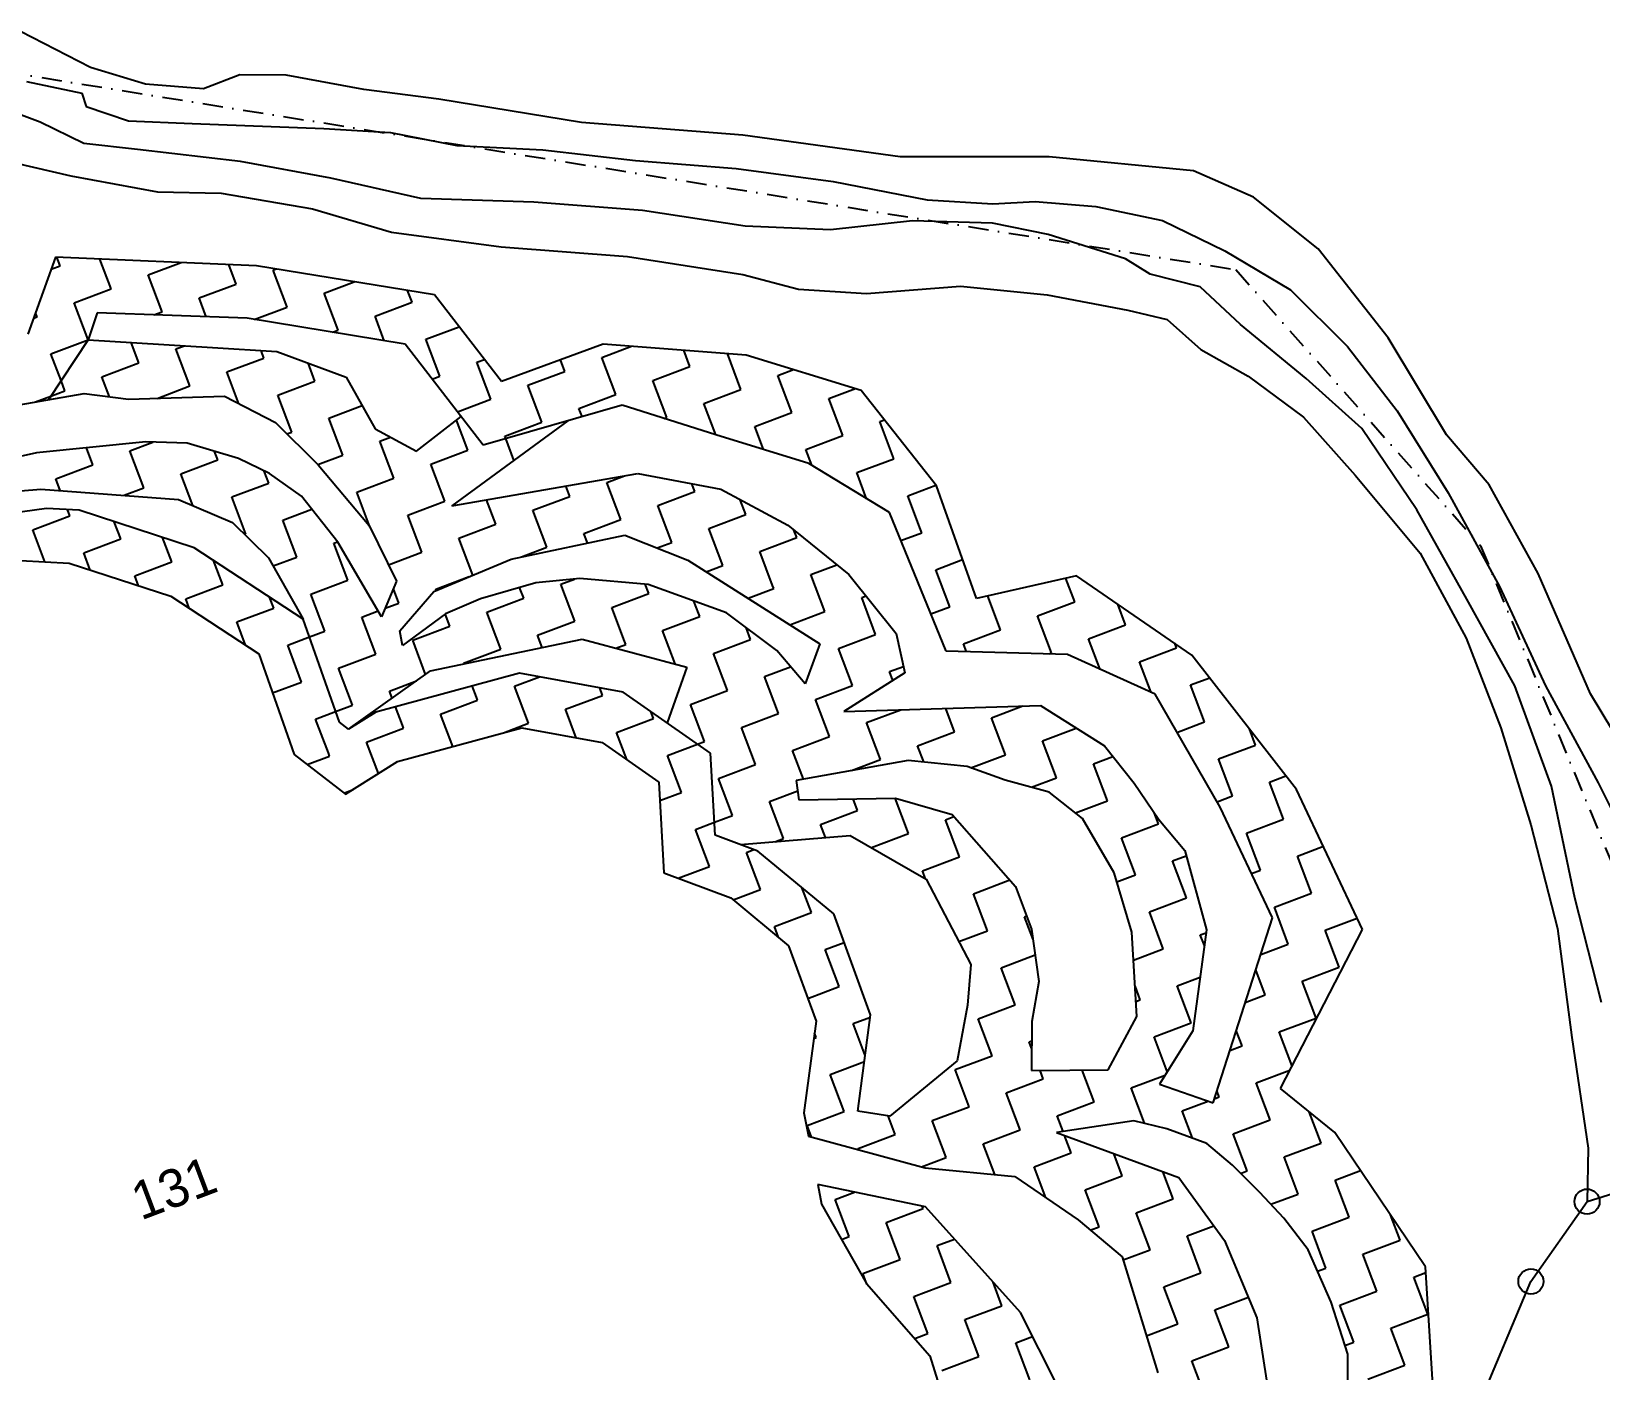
# Model space of a CAD drawing. Header units: metres. Extents: x 307096 to 311250, y 1932270 to 1936190.
# Drawn here: x 309839.4 to 310227.6, y 1934863 to 1935194.4 of the extents above; entities that cross this region are included whole.
import ezdxf

# ---------------------------------------------------------------- set-up
doc = ezdxf.new("R2010")
doc.units = ezdxf.units.M
doc.linetypes.add('DASHDOT', pattern=[1, 0.5, -0.25, 0, -0.25])
for name, color, linetype in [('LINE_WATER', 4, 'Continuous'), ('POLY_HATCH', 12, 'Continuous'), ('POLY_PARCEL', 6, 'Continuous'), ('POLY_WATER', 4, 'Continuous'), ('TEXT_PARCEL', 7, 'Continuous'), ('V_BOUND_STREAM_LINE', 7, 'DASHDOT')]:
    doc.layers.add(name, color=color, linetype=linetype)
doc.styles.add('TEXT_MAP', font='')
doc.styles.get('TEXT_MAP').set_extended_font_data('Kruti Dev 050')

msp = doc.modelspace()

# ---------------------------------------------------------------- linework, layer by layer
for centre in [(310224.3, 1934904.86), (310210.4, 1934885.1)]:
    msp.add_circle(centre, 3.11)
at = {"layer": 'LINE_WATER'}
for p, q in [((309838.12, 1935182.07), (309851.86, 1935179.11)), ((309851.86, 1935179.11), (309852.93, 1935175.84)), ((309841.51, 1935171.99), (309829.41, 1935176.42)), ((309852.93, 1935175.84), (309863.38, 1935172.28)), ((309852.33, 1935166.72), (309841.51, 1935171.99)), ((309863.38, 1935172.28), (309879.11, 1935171.67)), ((309879.11, 1935171.67), (309911.71, 1935170.39)), ((309911.71, 1935170.39), (309928.21, 1935169.43)), ((309928.21, 1935169.43), (309944.61, 1935166.2)), ((309865.64, 1935165.23), (309852.33, 1935166.72)), ((309944.61, 1935166.2), (309965.95, 1935165.14)), ((309891.09, 1935162.27), (309865.64, 1935165.23)), ((309913.42, 1935158.14), (309891.09, 1935162.27)), ((309965.95, 1935165.14), (309988.85, 1935162.45)), ((309988.85, 1935162.45), (310013.72, 1935160.49)), ((309935.74, 1935153.1), (309913.42, 1935158.14)), ((310013.72, 1935160.49), (310037.78, 1935157.27)), ((310037.78, 1935157.27), (310061.05, 1935152.79)), ((309963.65, 1935152.14), (309935.74, 1935153.1)), ((309990.55, 1935150.08), (309963.65, 1935152.14)), ((310015.98, 1935146.23), (309990.55, 1935150.08)), ((310061.05, 1935152.79), (310077.27, 1935151.73)), ((310077.27, 1935151.73), (310087.75, 1935152.33)), ((310087.75, 1935152.33), (310102.74, 1935151.12)), ((310102.74, 1935151.12), (310119.25, 1935147.61)), ((310037.08, 1935145.36), (310015.98, 1935146.23)), ((310057.37, 1935147.58), (310037.08, 1935145.36)), ((310077.14, 1935146.94), (310057.37, 1935147.58)), ((310090.92, 1935144.2), (310077.14, 1935146.94)), ((310119.25, 1935147.61), (310134.68, 1935140.17)), ((310110.06, 1935138.15), (310090.92, 1935144.2)), ((310134.68, 1935140.17), (310150.95, 1935130.5)), ((310116.22, 1935134.33), (310110.06, 1935138.15)), ((310128.54, 1935131.22), (310116.22, 1935134.33)), ((310138.56, 1935121.91), (310128.54, 1935131.22)), ((310150.95, 1935130.5), (310165.02, 1935116.49)), ((310154.76, 1935108.51), (310138.56, 1935121.91)), ((310165.02, 1935116.49), (310177.28, 1935100.52)), ((310168.59, 1935096.18), (310154.76, 1935108.51)), ((310177.28, 1935100.52), (310189.89, 1935080.21)), ((310182.14, 1935076.08), (310168.59, 1935096.18)), ((310189.89, 1935080.21), (310202.62, 1935057.07)), ((310194.51, 1935053.93), (310182.14, 1935076.08)), ((310202.62, 1935057.07), (310213.98, 1935032.45)), ((310206.43, 1935032.5), (310194.51, 1935053.93)), ((310215.52, 1935007.69), (310206.43, 1935032.5)), ((310213.98, 1935032.45), (310227.02, 1935008.47)), ((310221.24, 1934980.01), (310215.52, 1935007.69)), ((310227.02, 1935008.47), (310238.1, 1934986.3)), ((310227.89, 1934954.1), (310221.24, 1934980.01))]:
    msp.add_line(p, q, dxfattribs=at)
at = {"layer": 'POLY_HATCH'}
for p, q in [((309845.31, 1935138.58), (309838.5, 1935119.49)), ((309895.05, 1935136.45), (309845.31, 1935138.58)), ((309939.07, 1935129.25), (309895.05, 1935136.45)), ((309955.69, 1935107.78), (309939.07, 1935129.25)), ((309855.66, 1935124.75), (309853.44, 1935118.11)), ((309892.74, 1935123.45), (309855.66, 1935124.75)), ((309931.81, 1935117.06), (309892.74, 1935123.45)), ((309853.44, 1935118.11), (309843.57, 1935103.29)), ((309853.44, 1935118.11), (309884.16, 1935116.24)), ((309884.16, 1935116.24), (309900.1, 1935115.25)), ((309900.1, 1935115.25), (309917.27, 1935108.9)), ((309951.17, 1935092.06), (309931.81, 1935117.06)), ((309980.82, 1935117.05), (309955.69, 1935107.78)), ((310016.25, 1935114.33), (309980.82, 1935117.05)), ((310044.67, 1935105.61), (310016.25, 1935114.33)), ((309917.27, 1935108.9), (309924.45, 1935096.06)), ((309825.66, 1935100.19), (309852.38, 1935104.81)), ((309852.38, 1935104.81), (309863.36, 1935103.41)), ((309863.36, 1935103.41), (309887.17, 1935104.15)), ((309887.17, 1935104.15), (309899.74, 1935097.62)), ((310063.32, 1935082), (310044.67, 1935105.61)), ((309985.52, 1935101.98), (309951.17, 1935092.06)), ((310008.76, 1935094.57), (309985.52, 1935101.98)), ((309899.74, 1935097.62), (309910.28, 1935087.21)), ((309924.45, 1935096.06), (309934.69, 1935090.58)), ((309934.69, 1935090.58), (309945.72, 1935099.1)), ((309972.07, 1935098.09), (309943.4, 1935077.04)), ((309867.64, 1935092.83), (309840.64, 1935090.11)), ((309877.94, 1935092.51), (309867.64, 1935092.83)), ((309890.64, 1935088.75), (309877.94, 1935092.51)), ((310031.71, 1935087.53), (310008.76, 1935094.57)), ((309840.64, 1935090.11), (309815.28, 1935084.6)), ((309898.27, 1935085.01), (309890.64, 1935088.75)), ((309906.21, 1935079.45), (309898.27, 1935085.01)), ((309910.28, 1935087.21), (309922.96, 1935072.17)), ((309943.4, 1935077.04), (309989.39, 1935085.06)), ((309989.39, 1935085.06), (310009.93, 1935081.14)), ((310051.67, 1935075.37), (310031.71, 1935087.53)), ((309811.33, 1935078.67), (309841.68, 1935081.17)), ((309841.68, 1935081.17), (309875.8, 1935078.63)), ((310009.93, 1935081.14), (310026.51, 1935072.23)), ((310073.2, 1935054.06), (310063.32, 1935082)), ((309843.09, 1935076.39), (309806.41, 1935071.28)), ((309851.18, 1935075.93), (309843.09, 1935076.39)), ((309875.8, 1935078.63), (309889.16, 1935072.94)), ((309915.17, 1935068.06), (309906.21, 1935079.45)), ((309879.65, 1935066.66), (309851.18, 1935075.93)), ((309889.16, 1935072.94), (309898.07, 1935064.16)), ((310065.72, 1935041.06), (310051.67, 1935075.37)), ((309922.96, 1935072.17), (309929.72, 1935058.38)), ((309958.09, 1935063.87), (309986.19, 1935069.81)), ((309986.19, 1935069.81), (310001.75, 1935063.62)), ((310026.51, 1935072.23), (310041.62, 1935060.04)), ((309906.64, 1935048.96), (309879.65, 1935066.66)), ((309926.02, 1935049.6), (309915.17, 1935068.06)), ((309823.04, 1935064.3), (309848.72, 1935062.85)), ((309848.72, 1935062.85), (309873.89, 1935054.65)), ((309898.07, 1935064.16), (309906.64, 1935048.96)), ((309938.93, 1935055.87), (309958.09, 1935063.87)), ((310001.75, 1935063.62), (310034.46, 1935042.91)), ((309929.72, 1935058.38), (309926.02, 1935049.6)), ((309964.19, 1935058.01), (309950.52, 1935054.02)), ((309975.09, 1935059.01), (309964.19, 1935058.01)), ((309991.96, 1935057.6), (309975.09, 1935059.01)), ((310011.36, 1935050.53), (309991.96, 1935057.6)), ((310041.62, 1935060.04), (310053.36, 1935045.42)), ((310097.96, 1935059.69), (310073.2, 1935054.06)), ((310126.54, 1935040.11), (310097.96, 1935059.69)), ((309873.89, 1935054.65), (309895.66, 1935040.38)), ((309930.56, 1935046.1), (309938.93, 1935055.87)), ((309950.52, 1935054.02), (309941.8, 1935050.34)), ((309941.8, 1935050.34), (309931.16, 1935042.44)), ((310023.81, 1935041.23), (310011.36, 1935050.53)), ((309915.56, 1935023.53), (309906.64, 1935048.96)), ((309931.16, 1935042.44), (309930.56, 1935046.1)), ((310053.36, 1935045.42), (310055.46, 1935035.72)), ((309938.14, 1935036.16), (309975.62, 1935044.07)), ((309975.62, 1935044.07), (310001.57, 1935037.14)), ((310034.46, 1935042.91), (310030.81, 1935032.98)), ((309895.66, 1935040.38), (309904.39, 1935015.5)), ((310030.81, 1935032.98), (310023.81, 1935041.23)), ((310095.7, 1935040.26), (310065.72, 1935041.06)), ((310117.39, 1935030.39), (310095.7, 1935040.26)), ((310152.42, 1935006.85), (310126.54, 1935040.11)), ((309917.85, 1935021.75), (309938.14, 1935036.16)), ((309960.11, 1935035.62), (309924.59, 1935026)), ((309985.83, 1935030.95), (309960.11, 1935035.62)), ((310001.57, 1935037.14), (309996.66, 1935023.36)), ((310055.46, 1935035.72), (310040.4, 1935026.15)), ((310007.41, 1935015.81), (309985.83, 1935030.95)), ((310133.52, 1935002.48), (310117.39, 1935030.39)), ((309924.59, 1935026), (309917.85, 1935021.75)), ((310040.4, 1935026.15), (310089.03, 1935027.64)), ((310089.03, 1935027.64), (310104.85, 1935017.67)), ((309917.85, 1935021.75), (309915.56, 1935023.53)), ((309929.95, 1935013.78), (309960.69, 1935022.1)), ((309960.69, 1935022.1), (309980.63, 1935018.49)), ((309980.63, 1935018.49), (309994.6, 1935008.69)), ((309904.39, 1935015.5), (309917.07, 1935005.65)), ((310008.55, 1934995.56), (310007.41, 1935015.81)), ((310104.85, 1935017.67), (310112.24, 1935008.41)), ((309917.07, 1935005.65), (309929.95, 1935013.78)), ((310056.31, 1935014.05), (310028.63, 1935009.05)), ((310070.88, 1935012.55), (310056.31, 1935014.05)), ((310080.34, 1935009.12), (310070.88, 1935012.55)), ((309994.6, 1935008.69), (309995.85, 1934986.23)), ((310028.63, 1935009.05), (310029.27, 1935004.24)), ((310091.17, 1935006.21), (310080.34, 1935009.12)), ((310112.24, 1935008.41), (310118.35, 1934999.43)), ((310168.77, 1934972.19), (310152.42, 1935006.85)), ((310029.27, 1935004.24), (310053.21, 1935004.72)), ((310053.21, 1935004.72), (310067.19, 1935000.66)), ((310099.48, 1934999.62), (310091.17, 1935006.21)), ((310146.47, 1934975.04), (310133.52, 1935002.48)), ((310067.19, 1935000.66), (310082.86, 1934982.86)), ((310107.26, 1934986.23), (310099.48, 1934999.62)), ((310118.35, 1934999.43), (310124.75, 1934991.74)), ((310019.11, 1934991.6), (310008.55, 1934995.56)), ((310014.79, 1934993.22), (310041.93, 1934995.42)), ((310041.93, 1934995.42), (310060.78, 1934984.64)), ((310037.88, 1934976.05), (310019.11, 1934991.6)), ((310124.75, 1934991.74), (310130.13, 1934972.12)), ((309995.85, 1934986.23), (310012.4, 1934980.03)), ((310060.78, 1934984.64), (310071.85, 1934963.54)), ((310111.63, 1934971.55), (310107.26, 1934986.23)), ((310012.4, 1934980.03), (310026.71, 1934968.17)), ((310082.86, 1934982.86), (310086.84, 1934972.3)), ((310047.02, 1934951.04), (310037.88, 1934976.05)), ((310086.84, 1934972.3), (310088.61, 1934959.36)), ((310112.9, 1934950.64), (310111.63, 1934971.55)), ((310130.13, 1934972.12), (310126.72, 1934947.12)), ((310131.75, 1934929.33), (310146.47, 1934975.04)), ((310148.43, 1934932.85), (310168.77, 1934972.19)), ((310026.71, 1934968.17), (310033.51, 1934949.55)), ((310071.85, 1934963.54), (310070.97, 1934953.49)), ((310088.61, 1934959.36), (310086.92, 1934949.4)), ((310070.97, 1934953.49), (310068.4, 1934939.69)), ((310033.51, 1934949.55), (310030.51, 1934926.8)), ((310043.87, 1934927.2), (310047.02, 1934951.04)), ((310086.92, 1934949.4), (310086.81, 1934937.3)), ((310105.81, 1934937.47), (310112.9, 1934950.64)), ((310126.72, 1934947.12), (310118.48, 1934933.9)), ((310068.4, 1934939.69), (310051.77, 1934926.03)), ((310086.81, 1934937.3), (310105.81, 1934937.47)), ((310118.48, 1934933.9), (310131.75, 1934929.33)), ((310161.92, 1934922), (310148.43, 1934932.85)), ((310131.75, 1934929.33), (310131.75, 1934929.33)), ((310030.51, 1934926.8), (310031.62, 1934921.03)), ((310051.77, 1934926.03), (310043.87, 1934927.2)), ((310112.15, 1934924.88), (310093.03, 1934921.95)), ((310120.29, 1934922.9), (310112.15, 1934924.88)), ((310031.62, 1934921.03), (310060.48, 1934913.22)), ((310093.03, 1934921.95), (310123.29, 1934910.81)), ((310130.22, 1934919.26), (310120.29, 1934922.9)), ((310184.3, 1934888.73), (310161.92, 1934922)), ((310136.54, 1934913.86), (310130.22, 1934919.26)), ((310060.48, 1934913.22), (310082.68, 1934911.09)), ((310143.36, 1934907.11), (310136.54, 1934913.86)), ((310082.68, 1934911.09), (310098.41, 1934900.31)), ((310123.29, 1934910.81), (310134.61, 1934895.25)), ((310060.61, 1934903.56), (310033.94, 1934909.06)), ((310033.94, 1934909.06), (310034.88, 1934904.21)), ((310149.25, 1934900.77), (310143.36, 1934907.11)), ((310034.88, 1934904.21), (310045.99, 1934884.6)), ((310084.08, 1934877.42), (310060.61, 1934903.56)), ((310098.41, 1934900.31), (310109.25, 1934891.18)), ((310155.32, 1934892.95), (310149.25, 1934900.77)), ((310134.61, 1934895.25), (310142.61, 1934876.11)), ((310109.25, 1934891.18), (310118.12, 1934862.45)), ((310161, 1934879.94), (310155.32, 1934892.95)), ((310186.93, 1934847.57), (310184.3, 1934888.73)), ((310045.99, 1934884.6), (310061.7, 1934866.72)), ((310165.07, 1934867.09), (310161, 1934879.94)), ((310093.19, 1934859.47), (310084.08, 1934877.42)), ((310142.61, 1934876.11), (310144.94, 1934860.66)), ((310061.7, 1934866.72), (310068.79, 1934843.85)), ((310165.23, 1934851.2), (310165.07, 1934867.09))]:
    msp.add_line(p, q, dxfattribs=at)
at = {"layer": 'POLY_HATCH', "linetype": 'Continuous'}
for p, q in [((309846.46, 1935136.42), (309845.65, 1935138.56)), ((309844.24, 1935135.58), (309846.46, 1935136.42)), ((309859.07, 1935130.71), (309856.28, 1935138.11)), ((309868.23, 1935134.17), (309876.39, 1935137.25)), ((309890, 1935131.92), (309888.18, 1935136.74)), ((309899.16, 1935135.37), (309899.9, 1935135.65)), ((309902.61, 1935126.21), (309899.16, 1935135.37)), ((309849.91, 1935127.26), (309859.07, 1935130.71)), ((309871.69, 1935125.01), (309868.23, 1935134.17)), ((309880.84, 1935128.46), (309890, 1935131.92)), ((309911.77, 1935129.67), (309919.25, 1935132.49)), ((309853.37, 1935118.1), (309849.91, 1935127.26)), ((309882.6, 1935123.81), (309880.84, 1935128.46)), ((309915.23, 1935120.51), (309911.77, 1935129.67)), ((309924.39, 1935123.96), (309933.54, 1935127.42)), ((309933.54, 1935127.42), (309932.45, 1935130.33)), ((309839.93, 1935123.49), (309840.76, 1935123.8)), ((309840.76, 1935123.8), (309840.39, 1935124.78)), ((309869.69, 1935124.26), (309871.69, 1935125.01)), ((309894.52, 1935123.16), (309902.61, 1935126.21)), ((309926.67, 1935117.9), (309924.39, 1935123.96)), ((309913.87, 1935120), (309915.23, 1935120.51)), ((309937, 1935118.26), (309945.18, 1935121.35)), ((309844.21, 1935114.65), (309853.37, 1935118.1)), ((309865.98, 1935112.4), (309864.07, 1935117.47)), ((309875.14, 1935115.85), (309877.28, 1935116.66)), ((309878.59, 1935106.69), (309875.14, 1935115.85)), ((309896.91, 1935113.6), (309896.2, 1935115.49)), ((309940.45, 1935109.1), (309937, 1935118.26)), ((309980.54, 1935113.76), (309987.82, 1935116.51)), ((310002.31, 1935111.51), (310000.8, 1935115.51)), ((309846.71, 1935108.01), (309844.21, 1935114.65)), ((309856.82, 1935108.94), (309865.98, 1935112.4)), ((309887.75, 1935110.15), (309896.91, 1935113.6)), ((309909.52, 1935107.9), (309907.83, 1935112.39)), ((309949.61, 1935112.56), (309951.45, 1935113.25)), ((309953.07, 1935103.4), (309949.61, 1935112.56)), ((309971.38, 1935110.31), (309970.3, 1935113.17)), ((309983.99, 1935104.6), (309980.54, 1935113.76)), ((309993.15, 1935108.06), (310002.31, 1935111.51)), ((310014.92, 1935105.81), (310011.58, 1935114.69)), ((309847.67, 1935105.49), (309846.71, 1935108.01)), ((309858.69, 1935104.01), (309856.82, 1935108.94)), ((309890.71, 1935102.31), (309887.75, 1935110.15)), ((309900.37, 1935104.44), (309909.52, 1935107.9)), ((309938.53, 1935108.38), (309940.45, 1935109.1)), ((309962.22, 1935106.85), (309971.38, 1935110.31)), ((309996.61, 1935098.9), (309993.15, 1935108.06)), ((310024.08, 1935109.26), (310027.97, 1935110.73)), ((310027.54, 1935100.11), (310024.08, 1935109.26)), ((309840.37, 1935102.73), (309844.16, 1935104.16)), ((309844.16, 1935104.16), (309847.67, 1935105.49)), ((309870.48, 1935103.63), (309878.59, 1935106.69)), ((309903.82, 1935095.28), (309900.37, 1935104.44)), ((309944.8, 1935100.28), (309953.07, 1935103.4)), ((309965.68, 1935097.7), (309962.22, 1935106.85)), ((309974.84, 1935101.15), (309983.99, 1935104.6)), ((310005.77, 1935102.36), (310014.92, 1935105.81)), ((310036.69, 1935103.56), (310043.27, 1935106.04)), ((310040.15, 1935094.4), (310036.69, 1935103.56)), ((309912.98, 1935098.74), (309921.22, 1935101.85)), ((309975.61, 1935099.11), (309974.84, 1935101.15)), ((310008.69, 1935094.59), (310005.77, 1935102.36)), ((310018.38, 1935096.65), (310027.54, 1935100.11)), ((309916.43, 1935089.58), (309912.98, 1935098.74)), ((309947.36, 1935090.79), (309944.56, 1935098.21)), ((309956.52, 1935094.24), (309965.68, 1935097.7)), ((309995.95, 1935098.65), (309996.61, 1935098.9)), ((310020.52, 1935090.96), (310018.38, 1935096.65)), ((310049.31, 1935097.86), (310050.45, 1935098.29)), ((310052.76, 1935088.7), (310049.31, 1935097.86)), ((309863.73, 1935090.63), (309869.43, 1935092.77)), ((309902.58, 1935094.82), (309903.82, 1935095.28)), ((309925.59, 1935093.04), (309928.24, 1935094.03)), ((309929.05, 1935083.88), (309925.59, 1935093.04)), ((309956.74, 1935093.66), (309956.52, 1935094.24)), ((309958.75, 1935088.32), (309956.74, 1935093.66)), ((310030.99, 1935090.95), (310040.15, 1935094.4)), ((309854.57, 1935087.17), (309853, 1935091.36)), ((309867.19, 1935081.47), (309863.73, 1935090.63)), ((309876.35, 1935084.92), (309885.5, 1935088.38)), ((309885.5, 1935088.38), (309884.7, 1935090.51)), ((309910.25, 1935087.25), (309916.43, 1935089.58)), ((309938.2, 1935087.33), (309947.36, 1935090.79)), ((310032.45, 1935087.08), (310030.99, 1935090.95)), ((310043.6, 1935085.24), (310052.76, 1935088.7)), ((309845.42, 1935083.72), (309854.57, 1935087.17)), ((309879.28, 1935077.15), (309876.35, 1935084.92)), ((309898.12, 1935082.67), (309897, 1935085.64)), ((309941.66, 1935078.17), (309938.2, 1935087.33)), ((309981.75, 1935082.83), (309986.13, 1935084.49)), ((310046.03, 1935078.8), (310043.6, 1935085.24)), ((309846.51, 1935080.81), (309845.42, 1935083.72)), ((309862.33, 1935079.64), (309867.19, 1935081.47)), ((309888.96, 1935079.22), (309898.12, 1935082.67)), ((309919.89, 1935080.42), (309929.05, 1935083.88)), ((309923.14, 1935071.8), (309919.89, 1935080.42)), ((309972.59, 1935079.38), (309971.61, 1935081.96)), ((309985.2, 1935073.68), (309981.75, 1935082.83)), ((309994.36, 1935077.13), (310003.52, 1935080.58)), ((310003.52, 1935080.58), (310002.79, 1935082.5)), ((310056.22, 1935079.54), (310063.18, 1935082.17)), ((309892.41, 1935070.06), (309888.96, 1935079.22)), ((309901.57, 1935073.51), (309908.75, 1935076.22)), ((309932.5, 1935074.72), (309941.66, 1935078.17)), ((309954.27, 1935072.47), (309951.98, 1935078.54)), ((309963.43, 1935075.92), (309972.59, 1935079.38)), ((309997.81, 1935067.97), (309994.36, 1935077.13)), ((310016.13, 1935074.88), (310014.74, 1935078.55)), ((310059.38, 1935071.15), (310056.22, 1935079.54)), ((309839.71, 1935071.1), (309848.87, 1935074.56)), ((309848.87, 1935074.56), (309848.29, 1935076.09)), ((309861.48, 1935068.85), (309859.88, 1935073.09)), ((309905.03, 1935064.36), (309901.57, 1935073.51)), ((309935.95, 1935065.56), (309932.5, 1935074.72)), ((309945.11, 1935069.02), (309954.27, 1935072.47)), ((309966.88, 1935066.77), (309963.43, 1935075.92)), ((309976.04, 1935070.22), (309985.2, 1935073.68)), ((310006.97, 1935071.43), (310016.13, 1935074.88)), ((309842.7, 1935063.19), (309839.71, 1935071.1)), ((309852.33, 1935065.4), (309861.48, 1935068.85)), ((309874.1, 1935063.15), (309871.81, 1935069.21)), ((309892.17, 1935069.97), (309892.41, 1935070.06)), ((309948.56, 1935059.89), (309945.11, 1935069.02)), ((309976.94, 1935067.85), (309976.04, 1935070.22)), ((310010.43, 1935062.27), (310006.97, 1935071.43)), ((310019.58, 1935065.72), (310028.74, 1935069.18)), ((310028.74, 1935069.18), (310028.06, 1935070.99)), ((310054.51, 1935068.43), (310059.67, 1935070.38)), ((310059.67, 1935070.38), (310059.38, 1935071.15)), ((309853.93, 1935061.15), (309852.33, 1935065.4)), ((309914.18, 1935067.81), (309915.1, 1935068.16)), ((309917.64, 1935058.65), (309914.18, 1935067.81)), ((309927.72, 1935062.46), (309935.95, 1935065.56)), ((309960.64, 1935064.41), (309966.88, 1935066.77)), ((309994.22, 1935066.62), (309997.81, 1935067.97)), ((310022.75, 1935057.34), (310019.58, 1935065.72)), ((309864.94, 1935059.7), (309874.1, 1935063.15)), ((309886.71, 1935057.45), (309884.41, 1935063.53)), ((309899.2, 1935062.16), (309905.03, 1935064.36)), ((310006.33, 1935060.72), (310010.43, 1935062.27)), ((310032.2, 1935060.02), (310038.64, 1935062.45)), ((310063.13, 1935061.22), (310069.78, 1935063.73)), ((310066.58, 1935052.07), (310063.13, 1935061.22)), ((309865.85, 1935057.27), (309864.94, 1935059.7)), ((309877.55, 1935053.99), (309886.71, 1935057.45)), ((309908.48, 1935055.2), (309917.64, 1935058.65)), ((309939.41, 1935056.4), (309947.67, 1935059.52)), ((309961.18, 1935054.15), (309960.17, 1935056.83)), ((309970.34, 1935057.61), (309973.72, 1935058.88)), ((309973.79, 1935048.45), (309970.34, 1935057.61)), ((309992.11, 1935055.36), (309991.24, 1935057.66)), ((310023.04, 1935056.56), (310022.75, 1935057.34)), ((310035.65, 1935050.86), (310032.2, 1935060.02)), ((310097.51, 1935053.27), (310095.32, 1935059.09)), ((309878.42, 1935051.68), (309877.55, 1935053.99)), ((309899.32, 1935051.74), (309898.31, 1935054.42)), ((309911.93, 1935046.04), (309908.48, 1935055.2)), ((309926.9, 1935051.68), (309930.25, 1935052.95)), ((309930.25, 1935052.95), (309928.92, 1935056.48)), ((309939.52, 1935056.11), (309939.41, 1935056.4)), ((309952.02, 1935050.7), (309961.18, 1935054.15)), ((309982.95, 1935051.9), (309992.11, 1935055.36)), ((310004.43, 1935050.43), (310003.28, 1935053.47)), ((310016.68, 1935054.17), (310023.04, 1935056.56)), ((310044.81, 1935054.32), (310045.89, 1935054.72)), ((310048.26, 1935045.16), (310044.81, 1935054.32)), ((310079.19, 1935046.36), (310076.04, 1935054.71)), ((310088.35, 1935049.82), (310097.51, 1935053.27)), ((309890.16, 1935048.29), (309899.32, 1935051.74)), ((309921.09, 1935049.49), (309925.18, 1935051.04)), ((309924.55, 1935040.34), (309921.09, 1935049.49)), ((309942.86, 1935047.24), (309941.72, 1935050.28)), ((309955.48, 1935041.54), (309952.02, 1935050.7)), ((309986.11, 1935043.52), (309982.95, 1935051.9)), ((309995.56, 1935046.2), (310004.72, 1935049.66)), ((310004.72, 1935049.66), (310004.43, 1935050.43)), ((310027.04, 1935047.61), (310035.65, 1935050.86)), ((310061.93, 1935050.31), (310066.58, 1935052.07)), ((310091.81, 1935040.66), (310088.35, 1935049.82)), ((310110.12, 1935047.57), (310108.19, 1935052.68)), ((309892.32, 1935042.57), (309890.16, 1935048.29)), ((309908.16, 1935044.62), (309911.93, 1935046.04)), ((309933.71, 1935043.79), (309942.86, 1935047.24)), ((309964.63, 1935045), (309973.79, 1935048.45)), ((309998.69, 1935037.91), (309995.56, 1935046.2)), ((310017.33, 1935043.95), (310016.22, 1935046.9)), ((310039.11, 1935041.7), (310048.26, 1935045.16)), ((310070.03, 1935042.91), (310079.19, 1935046.36)), ((310100.96, 1935044.11), (310110.12, 1935047.57)), ((309902.78, 1935042.58), (309908.16, 1935044.62)), ((309906.23, 1935033.43), (309902.78, 1935042.58)), ((309936.91, 1935035.28), (309933.71, 1935043.79)), ((309946.32, 1935038.09), (309955.48, 1935041.54)), ((309965.77, 1935041.99), (309964.63, 1935045)), ((309983.99, 1935041.83), (309986.41, 1935042.75)), ((309986.41, 1935042.75), (309986.11, 1935043.52)), ((310008.18, 1935040.5), (310017.33, 1935043.95)), ((310042.56, 1935032.54), (310039.11, 1935041.7)), ((310070.78, 1935040.92), (310070.03, 1935042.91)), ((310103.81, 1935036.57), (310100.96, 1935044.11)), ((310113.58, 1935038.41), (310122.73, 1935041.86)), ((310122.73, 1935041.86), (310122.3, 1935043.02)), ((309915.39, 1935036.88), (309924.55, 1935040.34)), ((309946.39, 1935037.9), (309946.32, 1935038.09)), ((310011.63, 1935031.34), (310008.18, 1935040.5)), ((310091.08, 1935040.38), (310091.81, 1935040.66)), ((310116.44, 1935030.82), (310113.58, 1935038.41)), ((309918.84, 1935027.72), (309915.39, 1935036.88)), ((309928, 1935031.18), (309934.68, 1935033.7)), ((309958.93, 1935032.38), (309965.11, 1935034.71)), ((310020.79, 1935034.79), (310027.22, 1935037.22)), ((310024.24, 1935025.64), (310020.79, 1935034.79)), ((310051.72, 1935036), (310055.12, 1935037.28)), ((310052.53, 1935033.85), (310051.72, 1935036)), ((310126.19, 1935032.71), (310130.92, 1935034.49)), ((309899.05, 1935030.72), (309906.23, 1935033.43)), ((309928.66, 1935029.42), (309928, 1935031.18)), ((309949.48, 1935029.7), (309948.44, 1935032.46)), ((309949.77, 1935028.93), (309949.48, 1935029.7)), ((309962.38, 1935023.22), (309958.93, 1935032.38)), ((309971.54, 1935026.68), (309980.7, 1935030.13)), ((309980.7, 1935030.13), (309979.99, 1935032.01)), ((310002.47, 1935027.88), (310011.63, 1935031.34)), ((310033.4, 1935029.09), (310042.56, 1935032.54)), ((310129.64, 1935023.55), (310126.19, 1935032.71)), ((309909.68, 1935024.27), (309914.64, 1935026.14)), ((309914.64, 1935026.14), (309918.84, 1935027.72)), ((309931.16, 1935022.79), (309929.46, 1935027.32)), ((309940.61, 1935025.47), (309949.77, 1935028.93)), ((309974.19, 1935019.65), (309971.54, 1935026.68)), ((309993.31, 1935024.43), (309992.66, 1935026.17)), ((310005.93, 1935018.73), (310002.47, 1935027.88)), ((310036.86, 1935019.93), (310033.4, 1935029.09)), ((310046.01, 1935023.39), (310054.49, 1935026.58)), ((310067.78, 1935021.14), (310065.6, 1935026.92)), ((310076.94, 1935024.59), (310084.68, 1935027.51)), ((309912.85, 1935015.88), (309909.68, 1935024.27)), ((309922.3, 1935018.56), (309931.46, 1935022.02)), ((309931.46, 1935022.02), (309931.16, 1935022.79)), ((309943.63, 1935017.48), (309940.61, 1935025.47)), ((309956.16, 1935020.88), (309962.38, 1935023.22)), ((309984.16, 1935020.98), (309993.31, 1935024.43)), ((310015.08, 1935022.18), (310024.24, 1935025.64)), ((310018.54, 1935013.02), (310015.08, 1935022.18)), ((310049.47, 1935014.23), (310046.01, 1935023.39)), ((310080.4, 1935015.43), (310076.94, 1935024.59)), ((310089.56, 1935018.89), (310097.92, 1935022.04)), ((310122.83, 1935020.98), (310129.64, 1935023.55)), ((310142.26, 1935017.84), (310140.74, 1935021.87)), ((309925.23, 1935010.8), (309922.3, 1935018.56)), ((309986.7, 1935014.22), (309984.16, 1935020.98)), ((309996.77, 1935015.27), (310004.19, 1935018.07)), ((310004.19, 1935018.07), (310005.93, 1935018.73)), ((310027.7, 1935016.48), (310036.86, 1935019.93)), ((310058.63, 1935017.68), (310067.78, 1935021.14)), ((310093.01, 1935009.73), (310089.56, 1935018.89)), ((309907.59, 1935013.02), (309913.14, 1935015.11)), ((309913.14, 1935015.11), (309912.85, 1935015.88)), ((310000.22, 1935006.11), (309996.77, 1935015.27)), ((310030.38, 1935009.37), (310027.7, 1935016.48)), ((310042.3, 1935011.52), (310049.47, 1935014.23)), ((310060.15, 1935013.66), (310058.63, 1935017.68)), ((310071.84, 1935012.2), (310080.4, 1935015.43)), ((310102.17, 1935013.18), (310106.98, 1935015)), ((310133.1, 1935014.39), (310142.26, 1935017.84)), ((310136.55, 1935005.23), (310133.1, 1935014.39)), ((310009.38, 1935009.57), (310018.54, 1935013.02)), ((310105.62, 1935004.03), (310102.17, 1935013.18)), ((310145.71, 1935008.69), (310149.8, 1935010.23)), ((309916.65, 1935005.97), (309918.97, 1935006.85)), ((310012.84, 1935000.41), (310009.38, 1935009.57)), ((310021.99, 1935003.86), (310028.97, 1935006.5)), ((310086.79, 1935007.38), (310093.01, 1935009.73)), ((310149.16, 1934999.53), (310145.71, 1935008.69)), ((309994.85, 1935004.09), (310000.22, 1935006.11)), ((310025.45, 1934994.71), (310021.99, 1935003.86)), ((310043.76, 1935001.62), (310042.67, 1935004.51)), ((310056.38, 1934995.91), (310053.06, 1935004.72)), ((310097.7, 1935001.04), (310105.62, 1935004.03)), ((310132.76, 1935003.8), (310136.55, 1935005.23)), ((310003.68, 1934996.96), (310008.37, 1934998.73)), ((310008.37, 1934998.73), (310012.84, 1935000.41)), ((310034.61, 1934998.16), (310043.76, 1935001.62)), ((310065.54, 1934999.37), (310067.64, 1935000.16)), ((310068.99, 1934990.21), (310065.54, 1934999.37)), ((310118.24, 1934998.32), (310117.16, 1935001.18)), ((310140.01, 1934996.07), (310149.16, 1934999.53)), ((310007.13, 1934987.8), (310003.68, 1934996.96)), ((310023.35, 1934993.91), (310025.45, 1934994.71)), ((310035.83, 1934994.92), (310034.61, 1934998.16)), ((310047.22, 1934992.46), (310056.38, 1934995.91)), ((310109.08, 1934994.87), (310118.24, 1934998.32)), ((310112.53, 1934985.71), (310109.08, 1934994.87)), ((310143.46, 1934986.91), (310140.01, 1934996.07)), ((310016.29, 1934991.25), (310018.16, 1934991.96)), ((310019.74, 1934982.09), (310016.29, 1934991.25)), ((310047.25, 1934992.38), (310047.22, 1934992.46)), ((310152.62, 1934990.37), (310159.05, 1934992.8)), ((309999.43, 1934984.89), (310007.13, 1934987.8)), ((310059.83, 1934986.75), (310068.99, 1934990.21)), ((310121.69, 1934989.16), (310125.1, 1934990.45)), ((310125.14, 1934980.01), (310121.69, 1934989.16)), ((310141.26, 1934986.08), (310143.46, 1934986.91)), ((310156.07, 1934981.21), (310152.62, 1934990.37)), ((310060.59, 1934984.75), (310059.83, 1934986.75)), ((310072.44, 1934981.05), (310081.46, 1934984.45)), ((310107.93, 1934983.97), (310112.53, 1934985.71)), ((310012.98, 1934979.54), (310019.74, 1934982.09)), ((310032.36, 1934976.39), (310030.03, 1934982.55)), ((310075.9, 1934971.89), (310072.44, 1934981.05)), ((310115.99, 1934976.55), (310125.14, 1934980.01)), ((310146.92, 1934977.76), (310156.07, 1934981.21)), ((310023.2, 1934972.94), (310032.36, 1934976.39)), ((310085.06, 1934975.35), (310085.61, 1934975.55)), ((310087.2, 1934969.68), (310085.06, 1934975.35)), ((310119.44, 1934967.39), (310115.99, 1934976.55)), ((310150.37, 1934968.6), (310146.92, 1934977.76)), ((310024.22, 1934970.23), (310023.2, 1934972.94)), ((310068.86, 1934969.24), (310075.9, 1934971.89)), ((310128.6, 1934970.85), (310130.03, 1934971.39)), ((310159.53, 1934972.05), (310167.43, 1934975.03)), ((310162.98, 1934962.89), (310159.53, 1934972.05)), ((310035.81, 1934967.23), (310040.46, 1934968.98)), ((310129.6, 1934968.21), (310128.6, 1934970.85)), ((310143.57, 1934966.03), (310150.37, 1934968.6)), ((310039.27, 1934958.07), (310035.81, 1934967.23)), ((310079.35, 1934962.73), (310087.71, 1934965.89)), ((310112.05, 1934964.61), (310119.44, 1934967.39)), ((310082.81, 1934953.58), (310079.35, 1934962.73)), ((310122.9, 1934958.24), (310128.53, 1934960.36)), ((310144.67, 1934955.99), (310142.33, 1934962.18)), ((310153.82, 1934959.44), (310162.98, 1934962.89)), ((310031.47, 1934955.13), (310039.27, 1934958.07)), ((310113.74, 1934954.78), (310112.44, 1934958.22)), ((310126.35, 1934949.08), (310122.9, 1934958.24)), ((310139.73, 1934954.13), (310144.67, 1934955.99)), ((310157.28, 1934950.28), (310153.82, 1934959.44)), ((310073.65, 1934950.12), (310082.81, 1934953.58)), ((310112.67, 1934954.38), (310113.74, 1934954.78)), ((310042.72, 1934948.92), (310046.95, 1934950.51)), ((310045.7, 1934941.03), (310042.72, 1934948.92)), ((310077.1, 1934940.96), (310073.65, 1934950.12)), ((310117.19, 1934945.62), (310126.35, 1934949.08)), ((310148.12, 1934946.83), (310157.28, 1934950.28)), ((310032.94, 1934945.23), (310033.56, 1934945.46)), ((310033.56, 1934945.46), (310033.12, 1934946.63)), ((310086.26, 1934944.42), (310086.88, 1934944.65)), ((310086.86, 1934942.83), (310086.26, 1934944.42)), ((310120.43, 1934937.03), (310117.19, 1934945.62)), ((310138.96, 1934943.37), (310137.51, 1934947.22)), ((310151.3, 1934938.4), (310148.12, 1934946.83)), ((310067.95, 1934937.51), (310077.1, 1934940.96)), ((310135.9, 1934942.22), (310138.96, 1934943.37)), ((310037.02, 1934936.3), (310045.49, 1934939.5)), ((310071.4, 1934928.35), (310067.95, 1934937.51)), ((310089.72, 1934935.26), (310088.94, 1934937.32)), ((310102.33, 1934929.56), (310099.37, 1934937.41)), ((310142.42, 1934934.21), (310150.76, 1934937.36)), ((310040.47, 1934927.14), (310037.02, 1934936.3)), ((310080.56, 1934931.8), (310089.72, 1934935.26)), ((310111.49, 1934933.01), (310119.9, 1934936.18)), ((310114.8, 1934924.24), (310111.49, 1934933.01)), ((310145.87, 1934925.06), (310142.42, 1934934.21)), ((310084.01, 1934922.65), (310080.56, 1934931.8)), ((310093.17, 1934926.1), (310102.33, 1934929.56)), ((310124.1, 1934927.31), (310130.55, 1934929.74)), ((310132.07, 1934930.31), (310133.26, 1934930.76)), ((310133.26, 1934930.76), (310132.69, 1934932.26)), ((310031.31, 1934923.69), (310040.47, 1934927.14)), ((310053.08, 1934921.44), (310051.33, 1934926.1)), ((310062.24, 1934924.9), (310071.4, 1934928.35)), ((310065.7, 1934915.74), (310062.24, 1934924.9)), ((310094.65, 1934922.19), (310093.17, 1934926.1)), ((310126.64, 1934920.57), (310124.1, 1934927.31)), ((310136.71, 1934921.6), (310145.87, 1934925.06)), ((310158.48, 1934919.35), (310155.56, 1934927.11)), ((310032.39, 1934920.83), (310031.31, 1934923.69)), ((310043.93, 1934917.99), (310053.08, 1934921.44)), ((310074.86, 1934919.19), (310084.01, 1934922.65)), ((310096.63, 1934916.94), (310095.01, 1934921.22)), ((310140.17, 1934912.44), (310136.71, 1934921.6)), ((310044.05, 1934917.67), (310043.93, 1934917.99)), ((310077.73, 1934911.57), (310074.86, 1934919.19)), ((310149.33, 1934915.9), (310158.48, 1934919.35)), ((310059.63, 1934913.45), (310065.7, 1934915.74)), ((310087.47, 1934913.49), (310096.63, 1934916.94)), ((310090.36, 1934905.83), (310087.47, 1934913.49)), ((310109.24, 1934911.24), (310107.16, 1934916.75)), ((310152.78, 1934906.74), (310149.33, 1934915.9)), ((310100.08, 1934907.78), (310109.24, 1934911.24)), ((310121.85, 1934905.54), (310119.31, 1934912.28)), ((310138.58, 1934911.84), (310140.17, 1934912.44)), ((310161.94, 1934910.19), (310168.25, 1934912.58)), ((310165.39, 1934901.04), (310161.94, 1934910.19)), ((310038.22, 1934905.37), (310043.03, 1934907.19)), ((310041.68, 1934896.22), (310038.22, 1934905.37)), ((310103.54, 1934898.63), (310100.08, 1934907.78)), ((310112.69, 1934902.08), (310121.85, 1934905.54)), ((310146.06, 1934904.21), (310152.78, 1934906.74)), ((310050.84, 1934899.67), (310059.99, 1934903.12)), ((310059.99, 1934903.12), (310059.77, 1934903.73)), ((310116.15, 1934892.92), (310112.69, 1934902.08)), ((310178.01, 1934895.33), (310175.64, 1934901.59)), ((310054.29, 1934890.51), (310050.84, 1934899.67)), ((310101.38, 1934897.81), (310103.54, 1934898.63)), ((310125.31, 1934896.38), (310131.96, 1934898.89)), ((310156.24, 1934897.58), (310165.39, 1934901.04)), ((310159.69, 1934888.42), (310156.24, 1934897.58)), ((310039.81, 1934895.51), (310041.68, 1934896.22)), ((310063.45, 1934893.97), (310067.76, 1934895.59)), ((310066.9, 1934884.81), (310063.45, 1934893.97)), ((310128.76, 1934887.22), (310125.31, 1934896.38)), ((310168.85, 1934891.88), (310178.01, 1934895.33)), ((310045.13, 1934887.06), (310054.29, 1934890.51)), ((310109.49, 1934890.41), (310116.15, 1934892.92)), ((310172.3, 1934882.72), (310168.85, 1934891.88)), ((310046.11, 1934884.47), (310045.13, 1934887.06)), ((310119.6, 1934883.76), (310128.76, 1934887.22)), ((310157.63, 1934887.65), (310159.69, 1934888.42)), ((310181.46, 1934886.17), (310184.39, 1934887.28)), ((310184.92, 1934877.02), (310181.46, 1934886.17)), ((310057.74, 1934881.35), (310066.9, 1934884.81)), ((310079.52, 1934879.1), (310077.31, 1934884.96)), ((310123.06, 1934874.61), (310119.6, 1934883.76)), ((310163.14, 1934879.27), (310172.3, 1934882.72)), ((310061.2, 1934872.2), (310057.74, 1934881.35)), ((310070.36, 1934875.65), (310079.52, 1934879.1)), ((310132.22, 1934878.06), (310140.49, 1934881.18)), ((310166.6, 1934870.11), (310163.14, 1934879.27)), ((310073.81, 1934866.49), (310070.36, 1934875.65)), ((310115.28, 1934871.67), (310123.06, 1934874.61)), ((310135.67, 1934868.9), (310132.22, 1934878.06)), ((310175.76, 1934873.56), (310184.92, 1934877.02)), ((310057.96, 1934870.97), (310061.2, 1934872.2)), ((310082.97, 1934869.95), (310087.08, 1934871.5)), ((310179.21, 1934864.4), (310175.76, 1934873.56)), ((310086.42, 1934860.79), (310082.97, 1934869.95)), ((310126.51, 1934865.45), (310135.67, 1934868.9)), ((310164.38, 1934869.27), (310166.6, 1934870.11)), ((310064.65, 1934863.04), (310073.81, 1934866.49)), ((310129.97, 1934856.29), (310126.51, 1934865.45)), ((310170.05, 1934860.95), (310179.21, 1934864.4))]:
    msp.add_line(p, q, dxfattribs=at)
at = {"layer": 'POLY_PARCEL'}
for p, q in [((310210.4, 1934885.1), (310224.3, 1934904.86)), ((310164.71, 1934776.18), (310210.4, 1934885.1))]:
    msp.add_line(p, q, dxfattribs=at)
at = {"layer": 'POLY_WATER'}
for p, q in [((309853.96, 1935185.52), (309836.67, 1935194.43)), ((309867.62, 1935181.34), (309853.96, 1935185.52)), ((309881.98, 1935180.19), (309867.62, 1935181.34)), ((309890.9, 1935183.71), (309881.98, 1935180.19)), ((309902.41, 1935183.61), (309890.9, 1935183.71)), ((309921.66, 1935180.02), (309902.41, 1935183.61)), ((309940.14, 1935177.67), (309921.66, 1935180.02)), ((309975.51, 1935171.9), (309940.14, 1935177.67)), ((310015.4, 1935168.76), (309975.51, 1935171.9)), ((309810.29, 1935167.63), (309849.1, 1935158.71)), ((310054.29, 1935163.4), (310015.4, 1935168.76)), ((310091.16, 1935163.4), (310054.29, 1935163.4)), ((310126.9, 1935159.91), (310091.16, 1935163.4)), ((309849.1, 1935158.71), (309870.57, 1935154.76)), ((310141.73, 1935153.43), (310126.9, 1935159.91)), ((309870.57, 1935154.76), (309886.35, 1935154.42)), ((309886.35, 1935154.42), (309908.88, 1935150.51)), ((309908.88, 1935150.51), (309928.49, 1935144.79)), ((310157.72, 1935140.66), (310141.73, 1935153.43)), ((309928.49, 1935144.79), (309955.59, 1935141.16)), ((309955.59, 1935141.16), (309986.9, 1935138.77)), ((309986.9, 1935138.77), (310015.42, 1935134.25)), ((310175.06, 1935118.62), (310157.72, 1935140.66)), ((310015.42, 1935134.25), (310029.2, 1935130.63)), ((310029.2, 1935130.63), (310045.97, 1935129.59)), ((310045.97, 1935129.59), (310069.23, 1935131.35)), ((310069.23, 1935131.35), (310090.73, 1935129.21)), ((310090.73, 1935129.21), (310110.7, 1935125.42)), ((310110.7, 1935125.42), (310120.38, 1935123.13)), ((310120.38, 1935123.13), (310128.76, 1935115.69)), ((310128.76, 1935115.69), (310140.42, 1935109.12)), ((310189.49, 1935094.56), (310175.06, 1935118.62)), ((310140.42, 1935109.12), (310154.13, 1935099.01)), ((310154.13, 1935099.01), (310166.94, 1935084.6)), ((310200.11, 1935082.21), (310189.49, 1935094.56)), ((310166.94, 1935084.6), (310183.03, 1935065.32)), ((310212.19, 1935060.32), (310200.11, 1935082.21)), ((310183.03, 1935065.32), (310194.39, 1935044.25)), ((310225.12, 1935030.5), (310212.19, 1935060.32)), ((310194.39, 1935044.25), (310202.92, 1935022.12)), ((310241.1, 1935003.97), (310225.12, 1935030.5)), ((310202.92, 1935022.12), (310210.35, 1934998.13)), ((310210.35, 1934998.13), (310217, 1934972.41)), ((310217, 1934972.41), (310220.49, 1934945.5)), ((310220.49, 1934945.5), (310224.53, 1934918.08)), ((310224.53, 1934918.08), (310224.3, 1934904.86)), ((310224.3, 1934904.86), (310254.73, 1934914.36))]:
    msp.add_line(p, q, dxfattribs=at)
at = {"layer": 'V_BOUND_STREAM_LINE', "ltscale": 10}
for p, q in [((309811.99, 1935187.8), (310137.37, 1935135.49)), ((310137.37, 1935135.49), (310197.96, 1935067.16)), ((310197.96, 1935067.16), (310248.49, 1934944.86))]:
    msp.add_line(p, q, dxfattribs=at)

# ---------------------------------------------------------------- texts
at = {"layer": 'TEXT_PARCEL', "style": 'TEXT_MAP'}
msp.add_text('131', height=9.397, rotation=20.6667, dxfattribs=at).set_placement((309866.45, 1934900.15))

doc.saveas('drawing.dxf')
